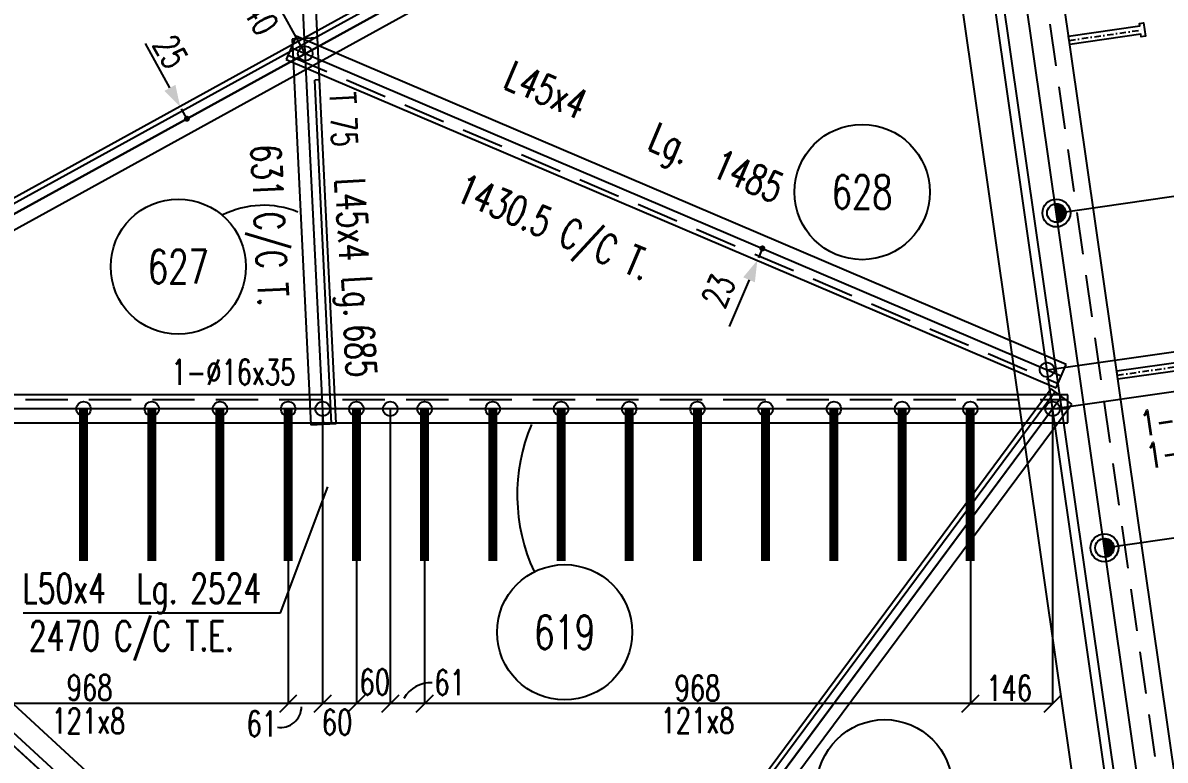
# Model space of a CAD drawing. Extents: x 59442 to 71607, y -56371 to -47761.
# Drawn here: x 64501 to 66528, y -51242 to -49934 of the extents above; entities that cross this region are included whole.
import ezdxf
from ezdxf.enums import TextEntityAlignment as Align

# ---------------------------------------------------------------- set-up
doc = ezdxf.new("R2010")
doc.units = 0
doc.header["$LTSCALE"] = 150
doc.header["$MEASUREMENT"] = 0
doc.linetypes.add('DASHDOT', pattern=[1, 0.5, -0.25, 0, -0.25])
doc.linetypes.add('DASHED', pattern=[0.75, 0.5, -0.25])
doc.layers.get('0').update_dxf_attribs({"linetype": 'CONTINUOUS'})
doc.layers.get('DEFPOINTS').update_dxf_attribs({"linetype": 'CONTINUOUS'})
for name, color, linetype in [('ASSI', 3, 'CONTINUOUS'), ('BOLLINI_1', 7, 'CONTINUOUS'), ('Echelon', 3, 'CONTINUOUS'), ('FORI', 2, 'CONTINUOUS'), ('LINEA_ANG', 2, 'CONTINUOUS'), ('LS', 7, 'CONTINUOUS'), ('MZ', 6, 'DASHDOT'), ('QT_MAL', 7, 'CONTINUOUS'), ('QT_MPR', 7, 'CONTINUOUS'), ('QT_MSP', 7, 'CONTINUOUS'), ('TRAT-Y', 7, 'DASHED')]:
    doc.layers.add(name, color=color, linetype=linetype)
doc.styles.add('QUOTE', font='ROMANS8.SHX', dxfattribs={"width": 0.7})
doc.styles.add('RQL', font='ROMANS8.SHX', dxfattribs={"width": 0.7})
doc.styles.add('RS', font='ROMANS8.shx', dxfattribs={"width": 0.7})
doc.styles.get("Standard").update_dxf_attribs({"font": 'ROMANS8.SHX', "width": 0.7})
doc.dimstyles.new('FRECCE1', dxfattribs={"dimtxt": 45, "dimasz": 5, "dimexe": 0, "dimexo": 0, "dimgap": 1, "dimtad": 1, "dimdec": 0, "dimzin": 0, "dimdsep": 46, "dimtxsty": 'RS', "dimblk1": 'QUOTP', "dimblk2": 'QUOTF', "dimsah": 1, "dimcen": 0, "dimclrd": 2, "dimclre": 2, "dimclrt": 7, "dimadec": 0, "dimazin": 0, "dimtfac": 1, "dimtdec": 0, "dimtix": 1, "dimtmove": 2, "dimatfit": 3, "dimldrblk": 'QUOTP', "dimfxl": 1, "dimtolj": 1, "dimtzin": 0, "dimarcsym": 0})
doc.dimstyles.new('TRATTO', dxfattribs={"dimscale": 0, "dimtxt": 45, "dimasz": 30, "dimexe": 0, "dimexo": 0, "dimgap": 5, "dimtad": 1, "dimrnd": 0.5, "dimdsep": 46, "dimtxsty": 'RS', "dimblk1": 'OBLIQUE', "dimblk2": 'OBLIQUE', "dimsah": 1, "dimcen": 0.09, "dimclrd": 2, "dimclre": 2, "dimclrt": 7, "dimadec": 0, "dimazin": 0, "dimtfac": 1, "dimtix": 1, "dimtmove": 2, "dimatfit": 3, "dimfxl": 1, "dimtolj": 1, "dimtzin": 0, "dimarcsym": 0})

# ---------------------------------------------------------------- blocks, each defined once
blk = doc.blocks.new('ASSE98')
blk.add_line((0, 0), (1, 0))
at = {"color": 7, "flags": 1}
for tag, p in [('LAV1', (3.07431, 6.82847)), ('LAV2', (3.07431, 6.49513)), ('LAV3', (3.07431, 6.1618)), ('LAV4', (3.07431, 5.82847)), ('LAV5', (3.07431, 5.49513)), ('LAV6', (3.07431, 5.1618)), ('LAV7', (3.07431, 4.82847)), ('LAV8', (3.07431, 4.49513)), ('LAV9', (3.07431, 4.1618)), ('LAV10', (3.07431, 3.82847))]:
    blk.add_attdef(tag, p, '', height=0.2, dxfattribs=at)
at = {"color": 7, "style": 'QUOTE', "width": 0.5, "flags": 1}
for tag, p in [('TI', (1.38308, 6.82731)), ('DI_S', (1.38308, 6.42178)), ('D_S', (1.38308, 6.02092)), ('E_S', (1.38308, 5.68065)), ('NFORI', (1.36454, 5.29792)), ('ALAR', (1.36349, 4.93246)), ('FAM', (1.3775, 4.54645)), ('ALA', (1.38308, 4.19257)), ('DISP2', (1.38308, 3.84971)), ('DISP1', (1.38308, 3.50686)), ('PINZAF', (1.38308, 3.164)), ('PINZAI', (1.38308, 2.82114)), ('TRP', (1.38308, 2.47829)), ('NP', (1.38308, 2.13543)), ('SV', (1.38308, 1.79257)), ('PESO', (1.38308, 1.44971)), ('QUA', (1.38308, 1.10686)), ('LUN', (1.38308, 0.764)), ('PROF', (1.38308, 0.42114)), ('POS', (1.38308, 0.07829))]:
    blk.add_attdef(tag, p, '', height=0.2, dxfattribs=at)
blk = doc.blocks.new('16')
blk.add_circle((0, 0), 1)
blk = doc.blocks.new('_OBLIQUE')
at = {"color": 0, "linetype": 'ByBlock'}
blk.add_line((-0.5, -0.5), (0.5, 0.5), dxfattribs=at)
blk = doc.blocks.new('*D18')
at = {"layer": 'DEFPOINTS', "color": 0, "transparency": 16777216}
for p in [(66150.8, -49271.5), (67634.6, -50431.5), (66328, -50619)]:
    blk.add_point(p, dxfattribs=at)
at = {"layer": 'QT_MPR', "color": 2, "lineweight": -2, "transparency": 16777216}
for p, q in [((66150.8, -49271.5), (67441.6, -49086.3)), ((67441.6, -49086.3), (67634.6, -50431.5)), ((66328, -50619), (67634.6, -50431.5))]:
    blk.add_line(p, q, dxfattribs=at)
at = {"layer": 'QT_MPR', "color": 2, "lineweight": -2, "transparency": 16777216, "xscale": 30, "yscale": 30, "zscale": 30}
for p, rotation in [((67441.6, -49086.3), 98.16615670567514), ((67634.6, -50431.5), 278.1661567056751)]:
    blk.add_blockref('_OBLIQUE', p, dxfattribs=dict(at, rotation=rotation))
at = {"layer": 'QT_MPR', "color": 7, "transparency": 16777216, "insert": (67510.9, -49762.8), "char_height": 45, "attachment_point": 5, "rotation": 98.1662, "style": 'RS'}
blk.add_mtext('\\A1;1359', dxfattribs=at)
blk = doc.blocks.new('*D19')
at = {"layer": 'DEFPOINTS', "color": 0, "transparency": 16777216}
for p in [(66328, -50619), (67827.9, -51778.9), (66521.3, -51966.4)]:
    blk.add_point(p, dxfattribs=at)
at = {"layer": 'QT_MPR', "color": 2, "lineweight": -2, "transparency": 16777216}
for p, q in [((66328, -50619), (67634.6, -50431.5)), ((67634.6, -50431.5), (67827.9, -51778.9)), ((66521.3, -51966.4), (67827.9, -51778.9))]:
    blk.add_line(p, q, dxfattribs=at)
at = {"layer": 'QT_MPR', "color": 2, "lineweight": -2, "transparency": 16777216, "xscale": 30, "yscale": 30, "zscale": 30}
for p, rotation in [((67634.6, -50431.5), 98.16615670567514), ((67827.9, -51778.9), 278.1661567056751)]:
    blk.add_blockref('_OBLIQUE', p, dxfattribs=dict(at, rotation=rotation))
at = {"layer": 'QT_MPR', "color": 7, "transparency": 16777216, "insert": (67704, -51109.1), "char_height": 45, "attachment_point": 5, "rotation": 98.1662, "style": 'RS'}
blk.add_mtext('\\A1;1361', dxfattribs=at)
blk = doc.blocks.new('*D27')
at = {"layer": 'DEFPOINTS', "color": 0, "transparency": 16777216}
for p in [(66147, -49358), (67327.7, -50404.8), (66318, -50549.7)]:
    blk.add_point(p, dxfattribs=at)
at = {"layer": 'QT_MPR', "color": 2, "lineweight": -2, "transparency": 16777216}
for p, q in [((66147, -49358), (67156.7, -49213.1)), ((67156.7, -49213.1), (67327.7, -50404.8)), ((66318, -50549.7), (67327.7, -50404.8))]:
    blk.add_line(p, q, dxfattribs=at)
at = {"layer": 'QT_MPR', "color": 2, "lineweight": -2, "transparency": 16777216, "xscale": 30, "yscale": 30, "zscale": 30}
for p, rotation in [((67156.7, -49213.1), 98.16615670567514), ((67327.7, -50404.8), 278.1661567056751)]:
    blk.add_blockref('_OBLIQUE', p, dxfattribs=dict(at, rotation=rotation))
at = {"layer": 'QT_MPR', "color": 7, "transparency": 16777216, "insert": (67219.9, -49847.5), "char_height": 45, "attachment_point": 5, "rotation": 98.1662, "style": 'RS'}
blk.add_mtext('\\A1;1204', dxfattribs=at)
blk = doc.blocks.new('xxx')
blk.add_circle((0, 0), 8)
at = {"color": 3, "style": 'RQL', "width": 0.7}
blk.add_attdef('POS', text='', height=4, dxfattribs=at).set_placement((0, 0), align=Align.MIDDLE)
at = {"color": 3, "style": 'RQL', "width": 0.7, "flags": 1}
blk.add_attdef('POS1', (-0.39, -5.42), '', height=2, dxfattribs=at)
at = {"style": 'RQL', "width": 0.7, "flags": 1}
blk.add_attdef('TIPO', (-0.39, -8.66), '', height=2, dxfattribs=at)
blk = doc.blocks.new('*D48')
at = {"layer": 'DEFPOINTS', "color": 0, "transparency": 16777216}
for p in [(63857.9, -50619), (65327.4, -51966.4), (64886.1, -52447.7)]:
    blk.add_point(p, dxfattribs=at)
at = {"layer": 'QT_MPR', "color": 2, "lineweight": -2, "transparency": 16777216}
for p, q in [((63857.9, -50619), (63416.5, -51100.3)), ((63416.5, -51100.3), (64886.1, -52447.7)), ((65327.4, -51966.4), (64886.1, -52447.7))]:
    blk.add_line(p, q, dxfattribs=at)
at = {"layer": 'QT_MPR', "color": 2, "lineweight": -2, "transparency": 16777216, "xscale": 30, "yscale": 30, "zscale": 30}
for p, rotation in [((63416.5, -51100.3), 137.4813282526787), ((64886.1, -52447.7), 317.4813282526787)]:
    blk.add_blockref('_OBLIQUE', p, dxfattribs=dict(at, rotation=rotation))
at = {"layer": 'QT_MPR', "color": 7, "transparency": 16777216, "insert": (64169.9, -51753.7), "char_height": 45, "attachment_point": 5, "rotation": 317.4813, "style": 'RS'}
blk.add_mtext('\\A1;1993.5', dxfattribs=at)
blk = doc.blocks.new('bull')
at = {"style": 'RS', "width": 0.7, "flags": 1}
for tag, p in [('NN', (-12.25, 0)), ('DIAMETRO', (0, -4.86)), ('SERRAGGIO', (0, -9.71)), ('LUNGHEZZA', (0, -14.57)), ('NB', (0, -19.43)), ('TIPO', (0, -24.12)), ('EL', (-0.14, -29))]:
    blk.add_attdef(tag, p, '', height=3, dxfattribs=at)
at = {"style": 'RS', "width": 0.7}
blk.add_attdef('BULLONE', (0, 0), '', height=3, dxfattribs=at)
blk = doc.blocks.new('*D100')
at = {"layer": 'DEFPOINTS', "color": 0, "transparency": 16777216}
for p in [(66182, -50619), (66328, -50619), (66328, -51141.8)]:
    blk.add_point(p, dxfattribs=at)
at = {"layer": 'QT_MPR', "color": 2, "lineweight": -2, "transparency": 16777216}
for p, q in [((66182, -50619), (66182, -51141.8)), ((66328, -50619), (66328, -51141.8)), ((66182, -51141.8), (66328, -51141.8))]:
    blk.add_line(p, q, dxfattribs=at)
at = {"layer": 'QT_MPR', "color": 2, "lineweight": -2, "transparency": 16777216, "xscale": 30, "yscale": 30, "zscale": 30}
for p, rotation in [((66182, -51141.8), 179.9999999999997), ((66328, -51141.8), 359.9999999999997)]:
    blk.add_blockref('_OBLIQUE', p, dxfattribs=dict(at, rotation=rotation))
at = {"layer": 'QT_MPR', "color": 7, "transparency": 16777216, "insert": (66250.9, -51114.3), "char_height": 45, "attachment_point": 5, "style": 'RS'}
blk.add_mtext('\\A1;146', dxfattribs=at)
blk = doc.blocks.new('P20')
at = {"color": 0}
for p, q in [((0, 0.98), (0.02, 1)), ((0, 0.94), (0.06, 1)), ((1, -0.01), (0, 0.99)), ((0, 0.89), (0.1, 0.99)), ((0, 0.85), (0.14, 0.99)), ((0, 0.8), (0.18, 0.98)), ((0, 0.76), (0.22, 0.98)), ((0, 0.71), (0.25, 0.97)), ((0, 0.67), (0.29, 0.96)), ((1, -0.05), (0, 0.95)), ((0, 0.62), (0.32, 0.95)), ((0, 0.58), (0.36, 0.93)), ((0, 0.53), (0.39, 0.92)), ((0, 0.49), (0.42, 0.91)), ((1, -0.09), (0, 0.9)), ((0, 0.44), (0.45, 0.89)), ((0, 0.4), (0.48, 0.88)), ((0.99, -0.13), (0, 0.86)), ((0, 0.35), (0.51, 0.86)), ((0, 0.31), (0.54, 0.84)), ((0, 0.26), (0.56, 0.83)), ((0.99, -0.17), (0, 0.81)), ((0, 0.22), (0.59, 0.81)), ((0, 0.17), (0.61, 0.79)), ((0.98, -0.21), (0, 0.77)), ((0, 0.13), (0.64, 0.77)), ((0, 0.08), (0.66, 0.75)), ((0, 0.04), (0.69, 0.73)), ((0.97, -0.25), (0, 0.72)), ((0, -0.01), (0.71, 0.7)), ((0.96, -0.28), (0, 0.68)), ((0, -0.05), (0.73, 0.68)), ((0, -0.1), (0.75, 0.66)), ((0.95, -0.32), (0, 0.63)), ((0, -0.14), (0.77, 0.63)), ((0, -0.19), (0.79, 0.61)), ((0.94, -0.35), (0, 0.59)), ((0, -0.23), (0.81, 0.58)), ((0, -0.28), (0.83, 0.56)), ((0.92, -0.38), (0, 0.54)), ((0, -0.32), (0.85, 0.53)), ((0.91, -0.41), (0, 0.5)), ((0, -0.36), (0.87, 0.5)), ((0, -0.41), (0.88, 0.47)), ((0.9, -0.44), (0, 0.45)), ((0, -0.45), (0.9, 0.44)), ((0.88, -0.47), (0, 0.41)), ((0, -0.5), (0.91, 0.41)), ((0, -0.54), (0.92, 0.38)), ((0.87, -0.5), (0, 0.36)), ((0, -0.59), (0.94, 0.35)), ((0.85, -0.53), (0, 0.32)), ((0, -0.63), (0.95, 0.31)), ((0, -0.68), (0.96, 0.28)), ((0.83, -0.56), (0, 0.27)), ((0, -0.72), (0.97, 0.25)), ((0.81, -0.58), (0, 0.23)), ((0, -0.77), (0.98, 0.21)), ((0.79, -0.61), (0, 0.18)), ((0, -0.81), (0.99, 0.17)), ((0.77, -0.63), (0, 0.14)), ((0, -0.86), (0.99, 0.13)), ((0.75, -0.66), (0, 0.09)), ((0, -0.9), (1, 0.09)), ((0.73, -0.68), (0, 0.05)), ((0, -0.95), (1, 0.05)), ((0.71, -0.7), (0, 0.01)), ((0, -0.99), (1, 0.01)), ((1, 0.04), (0.04, 1)), ((1, 0.09), (0.09, 1)), ((0.99, 0.14), (0.14, 0.99)), ((0.98, 0.19), (0.19, 0.98)), ((0.97, 0.25), (0.25, 0.97)), ((0.95, 0.31), (0.31, 0.95)), ((0.92, 0.38), (0.38, 0.92)), ((0.88, 0.47), (0.47, 0.88)), ((0.81, 0.59), (0.59, 0.81)), ((0.69, -0.73), (0, -0.04)), ((0.66, -0.75), (0, -0.08)), ((0.64, -0.77), (0, -0.13)), ((0.61, -0.79), (0, -0.17)), ((0.59, -0.81), (0, -0.22)), ((0.56, -0.83), (0, -0.26)), ((0.54, -0.84), (0, -0.31)), ((0.51, -0.86), (0, -0.35)), ((0.48, -0.88), (0, -0.4)), ((0.45, -0.89), (0, -0.44)), ((0.42, -0.91), (0, -0.49)), ((0.39, -0.92), (0, -0.53)), ((0.36, -0.93), (0, -0.58)), ((0.32, -0.95), (0, -0.62)), ((0.29, -0.96), (0, -0.67)), ((0.25, -0.97), (0, -0.71)), ((0.22, -0.98), (0, -0.76)), ((0.18, -0.98), (0, -0.8)), ((0.14, -0.99), (0, -0.85)), ((0.1, -0.99), (0, -0.89)), ((0.04, -1), (1, -0.04)), ((0.09, -1), (1, -0.09)), ((0.14, -0.99), (0.99, -0.14)), ((0.19, -0.98), (0.98, -0.19)), ((0.25, -0.97), (0.97, -0.25)), ((0.31, -0.95), (0.95, -0.31)), ((0.38, -0.92), (0.92, -0.38)), ((0.47, -0.88), (0.88, -0.47)), ((0.59, -0.81), (0.81, -0.59))]:
    blk.add_line(p, q, dxfattribs=at)
for radius in [1.5, 1]:
    blk.add_circle((0, 0), radius)
blk = doc.blocks.new('A$C6E393FD9')
at = {"layer": 'Echelon'}
blk.add_lwpolyline([(2.5, 0), (0, 19.8), (168.6, 41.4), (167.9, 47.2), (177.8, 48.5), (181.8, 17.1), (171.9, 15.8), (171.2, 21.6), (2.5, 0)], close=True, dxfattribs=at)
at = {"layer": 'MZ', "ltscale": 0.2}
blk.add_line((1.3, 9.9), (179.8, 32.8), dxfattribs=at)
blk = doc.blocks.new('*D104')
at = {"layer": 'DEFPOINTS', "color": 0, "transparency": 16777216}
for p in [(66249.5, -49677.6), (66992, -50177.2), (66334.7, -50271.6)]:
    blk.add_point(p, dxfattribs=at)
at = {"layer": 'QT_MSP', "color": 2, "lineweight": -2, "transparency": 16777216}
for p, q in [((66249.5, -49677.6), (66906.7, -49583.3)), ((66906.7, -49583.3), (66992, -50177.2)), ((66334.7, -50271.6), (66992, -50177.2))]:
    blk.add_line(p, q, dxfattribs=at)
at = {"layer": 'QT_MSP', "color": 2, "lineweight": -2, "transparency": 16777216, "xscale": 30, "yscale": 30, "zscale": 30}
for p, rotation in [((66906.7, -49583.3), 98.16615670567514), ((66992, -50177.2), 278.1661567056751)]:
    blk.add_blockref('_OBLIQUE', p, dxfattribs=dict(at, rotation=rotation))
at = {"layer": 'QT_MSP', "color": 7, "transparency": 16777216, "insert": (66922.1, -49884.2), "char_height": 45, "attachment_point": 5, "rotation": 98.1662, "style": 'RS'}
blk.add_mtext('\\A1;600', dxfattribs=at)
blk = doc.blocks.new('*D105')
at = {"layer": 'DEFPOINTS', "color": 0, "transparency": 16777216}
for p in [(66334.7, -50271.6), (67030.7, -50447.4), (66318, -50549.7)]:
    blk.add_point(p, dxfattribs=at)
at = {"layer": 'QT_MSP', "color": 2, "lineweight": -2, "transparency": 16777216}
for p, q in [((66334.7, -50271.6), (66992, -50177.2)), ((66992, -50177.2), (67030.7, -50447.4)), ((66318, -50549.7), (67030.7, -50447.4))]:
    blk.add_line(p, q, dxfattribs=at)
at = {"layer": 'QT_MSP', "color": 2, "lineweight": -2, "transparency": 16777216, "xscale": 30, "yscale": 30, "zscale": 30}
for p, rotation in [((66992, -50177.2), 98.16615670567514), ((67030.7, -50447.4), 278.1661567056751)]:
    blk.add_blockref('_OBLIQUE', p, dxfattribs=dict(at, rotation=rotation))
at = {"layer": 'QT_MSP', "color": 7, "transparency": 16777216, "insert": (66989.1, -50350.9), "char_height": 45, "attachment_point": 5, "rotation": 98.1662, "style": 'RS'}
blk.add_mtext('\\A1;273', dxfattribs=at)
blk = doc.blocks.new('*D106')
at = {"layer": 'DEFPOINTS', "color": 0, "transparency": 16777216}
for p in [(66328, -50619), (67077.2, -50771.2), (66419.9, -50865.5)]:
    blk.add_point(p, dxfattribs=at)
at = {"layer": 'QT_MSP', "color": 2, "lineweight": -2, "transparency": 16777216}
for p, q in [((66328, -50619), (67040.7, -50516.7)), ((67040.7, -50516.7), (67077.2, -50771.2)), ((66419.9, -50865.5), (67077.2, -50771.2))]:
    blk.add_line(p, q, dxfattribs=at)
at = {"layer": 'QT_MSP', "color": 2, "lineweight": -2, "transparency": 16777216, "xscale": 30, "yscale": 30, "zscale": 30}
for p, rotation in [((67040.7, -50516.7), 98.16615670567514), ((67077.2, -50771.2), 278.1661567056751)]:
    blk.add_blockref('_OBLIQUE', p, dxfattribs=dict(at, rotation=rotation))
at = {"layer": 'QT_MSP', "color": 7, "transparency": 16777216, "insert": (67031.7, -50647.8), "char_height": 45, "attachment_point": 5, "rotation": 98.1662, "style": 'RS'}
blk.add_mtext('\\A1;257', dxfattribs=at)
blk = doc.blocks.new('*D107')
at = {"layer": 'DEFPOINTS', "color": 0, "transparency": 16777216}
for p in [(66419.9, -50865.5), (67162.4, -51365.1), (66505.1, -51459.4)]:
    blk.add_point(p, dxfattribs=at)
at = {"layer": 'QT_MSP', "color": 2, "lineweight": -2, "transparency": 16777216}
for p, q in [((66419.9, -50865.5), (67077.2, -50771.2)), ((67077.2, -50771.2), (67162.4, -51365.1)), ((66505.1, -51459.4), (67162.4, -51365.1))]:
    blk.add_line(p, q, dxfattribs=at)
at = {"layer": 'QT_MSP', "color": 2, "lineweight": -2, "transparency": 16777216, "xscale": 30, "yscale": 30, "zscale": 30}
for p, rotation in [((67077.2, -50771.2), 98.16615670567514), ((67162.4, -51365.1), 278.1661567056751)]:
    blk.add_blockref('_OBLIQUE', p, dxfattribs=dict(at, rotation=rotation))
at = {"layer": 'QT_MSP', "color": 7, "transparency": 16777216, "insert": (67092.6, -51072), "char_height": 45, "attachment_point": 5, "rotation": 98.1662, "style": 'RS'}
blk.add_mtext('\\A1;600', dxfattribs=at)
blk = doc.blocks.new('QUOTP')
at = {"layer": 'ASSI', "color": 2, "const_width": 1.07}
blk.add_lwpolyline([(-0.53, 0, 1), (0.53, 0, 1)], format="xyb", close=True, dxfattribs=at)
blk = doc.blocks.new('QUOTF')
at = {"layer": 'LS', "color": 2}
blk.add_line((7.5, 0), (25.5, 0), dxfattribs=at)
blk.add_solid([(7.5, 2.25), (0, 0), (7.5, -2.25)], dxfattribs=at)
blk = doc.blocks.new('*D150')
at = {"layer": 'DEFPOINTS', "color": 0, "transparency": 16777216}
for p in [(64780.1, -50082.4), (64780.1, -50082.4), (64792.2, -50104.3)]:
    blk.add_point(p, dxfattribs=at)
at = {"layer": 'QT_MAL', "color": 2, "lineweight": -2, "transparency": 16777216}
blk.add_line((64789.8, -50099.9), (64782.5, -50086.8), dxfattribs=at)
at = {"layer": 'QT_MAL', "color": 2, "lineweight": -2, "transparency": 16777216, "xscale": 5, "yscale": 5, "zscale": 5}
for name, p, rotation in [('QUOTF', (64780.1, -50082.4), 118.849200698327), ('QUOTP', (64792.2, -50104.3), 298.849200698327)]:
    blk.add_blockref(name, p, dxfattribs=dict(at, rotation=rotation))
at = {"layer": 'QT_MAL', "color": 7, "transparency": 16777216, "insert": (64763.3, -49985.5), "char_height": 45, "attachment_point": 5, "rotation": 298.8492, "style": 'RS'}
blk.add_mtext('\\A1;25', dxfattribs=at)
blk = doc.blocks.new('*D151')
at = {"layer": 'DEFPOINTS', "color": 0, "transparency": 16777216}
for p in [(66147, -49358), (64768.9, -49565.1), (65002.2, -49988.6)]:
    blk.add_point(p, dxfattribs=at)
at = {"layer": 'QT_MPR', "color": 2, "lineweight": -2, "transparency": 16777216}
for p, q in [((65913.7, -48934.4), (64768.9, -49565.1)), ((66147, -49358), (65913.7, -48934.4)), ((65002.2, -49988.6), (64768.9, -49565.1))]:
    blk.add_line(p, q, dxfattribs=at)
at = {"layer": 'QT_MPR', "color": 2, "lineweight": -2, "transparency": 16777216, "xscale": 30, "yscale": 30, "zscale": 30}
for p, rotation in [((65913.7, -48934.4), 28.84920069832704), ((64768.9, -49565.1), 208.849200698327)]:
    blk.add_blockref('_OBLIQUE', p, dxfattribs=dict(at, rotation=rotation))
at = {"layer": 'QT_MPR', "color": 7, "transparency": 16777216, "insert": (65328.1, -49225.7), "char_height": 45, "attachment_point": 5, "rotation": 28.8492, "style": 'RS'}
blk.add_mtext('\\A1;1307', dxfattribs=at)
blk = doc.blocks.new('*D152')
at = {"layer": 'DEFPOINTS', "color": 0, "transparency": 16777216}
for p in [(65002.2, -49988.6), (63624.6, -50195.5), (63857.9, -50619)]:
    blk.add_point(p, dxfattribs=at)
at = {"layer": 'QT_MPR', "color": 2, "lineweight": -2, "transparency": 16777216}
for p, q in [((64768.9, -49565.1), (63624.6, -50195.5)), ((65002.2, -49988.6), (64768.9, -49565.1)), ((63857.9, -50619), (63624.6, -50195.5))]:
    blk.add_line(p, q, dxfattribs=at)
at = {"layer": 'QT_MPR', "color": 2, "lineweight": -2, "transparency": 16777216, "xscale": 30, "yscale": 30, "zscale": 30}
for p, rotation in [((64768.9, -49565.1), 28.84920069832704), ((63624.6, -50195.5), 208.849200698327)]:
    blk.add_blockref('_OBLIQUE', p, dxfattribs=dict(at, rotation=rotation))
at = {"layer": 'QT_MPR', "color": 7, "transparency": 16777216, "insert": (64183.5, -49856.2), "char_height": 45, "attachment_point": 5, "rotation": 28.8492, "style": 'RS'}
blk.add_mtext('\\A1;1307', dxfattribs=at)
blk = doc.blocks.new('*D153')
at = {"layer": 'DEFPOINTS', "color": 0, "transparency": 16777216}
for p in [(65213.9, -50619), (66182, -50619), (65213.9, -51141.8)]:
    blk.add_point(p, dxfattribs=at)
at = {"layer": 'QT_MPR', "color": 2, "lineweight": -2, "transparency": 16777216}
for p, q in [((65213.9, -50619), (65213.9, -51141.8)), ((66182, -50619), (66182, -51141.8)), ((66182, -51141.8), (65213.9, -51141.8))]:
    blk.add_line(p, q, dxfattribs=at)
at = {"layer": 'QT_MPR', "color": 2, "lineweight": -2, "transparency": 16777216, "xscale": 30, "yscale": 30, "zscale": 30}
for p, rotation in [((65213.9, -51141.8), 179.9999999999997), ((66182, -51141.8), 359.9999999999997)]:
    blk.add_blockref('_OBLIQUE', p, dxfattribs=dict(at, rotation=rotation))
at = {"layer": 'QT_MPR', "color": 7, "transparency": 16777216, "insert": (65697.9, -51171.8), "char_height": 45, "attachment_point": 5, "style": 'RS'}
blk.add_mtext('\\A1;121x8', dxfattribs=at)
blk = doc.blocks.new('*D154')
at = {"layer": 'DEFPOINTS', "color": 0, "transparency": 16777216}
for p in [(65213.9, -50619), (66182, -50619), (65213.9, -51141.8)]:
    blk.add_point(p, dxfattribs=at)
at = {"layer": 'QT_MPR', "color": 2, "lineweight": -2, "transparency": 16777216}
for p, q in [((65213.9, -50619), (65213.9, -51141.8)), ((66182, -50619), (66182, -51141.8)), ((66182, -51141.8), (65213.9, -51141.8))]:
    blk.add_line(p, q, dxfattribs=at)
at = {"layer": 'QT_MPR', "color": 2, "lineweight": -2, "transparency": 16777216, "xscale": 30, "yscale": 30, "zscale": 30}
for p, rotation in [((65213.9, -51141.8), 179.9999999999997), ((66182, -51141.8), 359.9999999999997)]:
    blk.add_blockref('_OBLIQUE', p, dxfattribs=dict(at, rotation=rotation))
at = {"layer": 'QT_MPR', "color": 7, "transparency": 16777216, "insert": (65697.9, -51114.3), "char_height": 45, "attachment_point": 5, "style": 'RS'}
blk.add_mtext('\\A1;968', dxfattribs=at)
blk = doc.blocks.new('*D155')
at = {"layer": 'DEFPOINTS', "color": 0, "transparency": 16777216}
for p in [(65153, -50619), (65213.9, -50619), (65153, -51141.8)]:
    blk.add_point(p, dxfattribs=at)
at = {"layer": 'QT_MPR', "color": 2, "lineweight": -2, "transparency": 16777216}
for p, q in [((65153, -50619), (65153, -51141.8)), ((65213.9, -50619), (65213.9, -51141.8)), ((65213.9, -51141.8), (65153, -51141.8))]:
    blk.add_line(p, q, dxfattribs=at)
at = {"layer": 'QT_MPR', "color": 2, "lineweight": -2, "transparency": 16777216, "xscale": 30, "yscale": 30, "zscale": 30}
for p, rotation in [((65153, -51141.8), 179.9999999999997), ((65213.9, -51141.8), 359.9999999999997)]:
    blk.add_blockref('_OBLIQUE', p, dxfattribs=dict(at, rotation=rotation))
at = {"layer": 'QT_MPR', "color": 7, "transparency": 16777216, "insert": (65258.3, -51104.4), "char_height": 45, "attachment_point": 5, "style": 'RS'}
blk.add_mtext('\\A1;61', dxfattribs=at)
blk = doc.blocks.new('*D156')
at = {"layer": 'DEFPOINTS', "color": 0, "transparency": 16777216}
for p in [(65092.9, -50619), (65153, -50619), (65092.9, -51141.8)]:
    blk.add_point(p, dxfattribs=at)
at = {"layer": 'QT_MPR', "color": 2, "lineweight": -2, "transparency": 16777216}
for p, q in [((65092.9, -50619), (65092.9, -51141.8)), ((65153, -50619), (65153, -51141.8)), ((65153, -51141.8), (65092.9, -51141.8))]:
    blk.add_line(p, q, dxfattribs=at)
at = {"layer": 'QT_MPR', "color": 2, "lineweight": -2, "transparency": 16777216, "xscale": 30, "yscale": 30, "zscale": 30}
for p, rotation in [((65092.9, -51141.8), 179.9999999999997), ((65153, -51141.8), 359.9999999999997)]:
    blk.add_blockref('_OBLIQUE', p, dxfattribs=dict(at, rotation=rotation))
at = {"layer": 'QT_MPR', "color": 7, "transparency": 16777216, "insert": (65125.4, -51103.5), "char_height": 45, "attachment_point": 5, "style": 'RS'}
blk.add_mtext('\\A1;60', dxfattribs=at)
blk = doc.blocks.new('*D157')
at = {"layer": 'DEFPOINTS', "color": 0, "transparency": 16777216}
for p in [(65033, -50619), (65092.9, -50619), (65033, -51141.8)]:
    blk.add_point(p, dxfattribs=at)
at = {"layer": 'QT_MPR', "color": 2, "lineweight": -2, "transparency": 16777216}
for p, q in [((65033, -50619), (65033, -51141.8)), ((65092.9, -50619), (65092.9, -51141.8)), ((65092.9, -51141.8), (65033, -51141.8))]:
    blk.add_line(p, q, dxfattribs=at)
at = {"layer": 'QT_MPR', "color": 2, "lineweight": -2, "transparency": 16777216, "xscale": 30, "yscale": 30, "zscale": 30}
for p, rotation in [((65033, -51141.8), 179.9999999999997), ((65092.9, -51141.8), 359.9999999999997)]:
    blk.add_blockref('_OBLIQUE', p, dxfattribs=dict(at, rotation=rotation))
at = {"layer": 'QT_MPR', "color": 7, "transparency": 16777216, "insert": (65058.6, -51174.8), "char_height": 45, "attachment_point": 5, "style": 'RS'}
blk.add_mtext('\\A1;60', dxfattribs=at)
blk = doc.blocks.new('*D158')
at = {"layer": 'DEFPOINTS', "color": 0, "transparency": 16777216}
for p in [(64971.9, -50619), (65033, -50619), (64971.9, -51141.8)]:
    blk.add_point(p, dxfattribs=at)
at = {"layer": 'QT_MPR', "color": 2, "lineweight": -2, "transparency": 16777216}
for p, q in [((64971.9, -50619), (64971.9, -51141.8)), ((65033, -50619), (65033, -51141.8)), ((65033, -51141.8), (64971.9, -51141.8))]:
    blk.add_line(p, q, dxfattribs=at)
at = {"layer": 'QT_MPR', "color": 2, "lineweight": -2, "transparency": 16777216, "xscale": 30, "yscale": 30, "zscale": 30}
for p, rotation in [((64971.9, -51141.8), 179.9999999999997), ((65033, -51141.8), 359.9999999999997)]:
    blk.add_blockref('_OBLIQUE', p, dxfattribs=dict(at, rotation=rotation))
at = {"layer": 'QT_MPR', "color": 7, "transparency": 16777216, "insert": (64925, -51177.5), "char_height": 45, "attachment_point": 5, "style": 'RS'}
blk.add_mtext('\\A1;61', dxfattribs=at)
blk = doc.blocks.new('*D159')
at = {"layer": 'DEFPOINTS', "color": 0, "transparency": 16777216}
for p in [(64003.9, -50619), (64971.9, -50619), (64003.9, -51141.8)]:
    blk.add_point(p, dxfattribs=at)
at = {"layer": 'QT_MPR', "color": 2, "lineweight": -2, "transparency": 16777216}
for p, q in [((64003.9, -50619), (64003.9, -51141.8)), ((64971.9, -50619), (64971.9, -51141.8)), ((64971.9, -51141.8), (64003.9, -51141.8))]:
    blk.add_line(p, q, dxfattribs=at)
at = {"layer": 'QT_MPR', "color": 2, "lineweight": -2, "transparency": 16777216, "xscale": 30, "yscale": 30, "zscale": 30}
for p, rotation in [((64003.9, -51141.8), 179.9999999999997), ((64971.9, -51141.8), 359.9999999999997)]:
    blk.add_blockref('_OBLIQUE', p, dxfattribs=dict(at, rotation=rotation))
at = {"layer": 'QT_MPR', "color": 7, "transparency": 16777216, "insert": (64617.4, -51172.4), "char_height": 45, "attachment_point": 5, "style": 'RS'}
blk.add_mtext('\\A1;121x8', dxfattribs=at)
blk = doc.blocks.new('*D160')
at = {"layer": 'DEFPOINTS', "color": 0, "transparency": 16777216}
for p in [(64003.9, -50619), (64971.9, -50619), (64003.9, -51141.8)]:
    blk.add_point(p, dxfattribs=at)
at = {"layer": 'QT_MPR', "color": 2, "lineweight": -2, "transparency": 16777216}
for p, q in [((64003.9, -50619), (64003.9, -51141.8)), ((64971.9, -50619), (64971.9, -51141.8)), ((64971.9, -51141.8), (64003.9, -51141.8))]:
    blk.add_line(p, q, dxfattribs=at)
at = {"layer": 'QT_MPR', "color": 2, "lineweight": -2, "transparency": 16777216, "xscale": 30, "yscale": 30, "zscale": 30}
for p, rotation in [((64003.9, -51141.8), 179.9999999999997), ((64971.9, -51141.8), 359.9999999999997)]:
    blk.add_blockref('_OBLIQUE', p, dxfattribs=dict(at, rotation=rotation))
at = {"layer": 'QT_MPR', "color": 7, "transparency": 16777216, "insert": (64619.6, -51113.5), "char_height": 45, "attachment_point": 5, "style": 'RS'}
blk.add_mtext('\\A1;968', dxfattribs=at)
blk = doc.blocks.new('*D165')
at = {"layer": 'DEFPOINTS', "color": 0, "transparency": 16777216}
for p in [(65016.7, -49812.4), (65023.9, -49960.6), (65002.2, -49988.6)]:
    blk.add_point(p, dxfattribs=at)
at = {"layer": 'LS', "color": 2, "lineweight": -2, "transparency": 16777216}
for p, q in [((64993.7, -49813.6), (64963.7, -49815)), ((64993.7, -49813.6), (65016.7, -49812.4)), ((65002.2, -49988.6), (64993.7, -49813.6)), ((65016.7, -49812.4), (65046.6, -49811)), ((65023.9, -49960.6), (65016.7, -49812.4))]:
    blk.add_line(p, q, dxfattribs=at)
at = {"layer": 'LS', "color": 2, "lineweight": -2, "transparency": 16777216, "xscale": 30, "yscale": 30, "zscale": 30}
for p, rotation in [((64993.7, -49813.6), 2.792533239000003), ((65016.7, -49812.4), 182.7925332390001)]:
    blk.add_blockref('_OBLIQUE', p, dxfattribs=dict(at, rotation=rotation))
at = {"layer": 'LS', "color": 7, "transparency": 16777216, "insert": (65003.8, -49785.5), "char_height": 45, "attachment_point": 5, "rotation": 2.7925, "style": 'RS'}
blk.add_mtext('\\A1;23', dxfattribs=at)
blk = doc.blocks.new('*D166')
at = {"layer": 'DEFPOINTS', "color": 0, "transparency": 16777216}
for p in [(65813.1, -50334.4), (65804.1, -50355.5), (65804.1, -50355.5)]:
    blk.add_point(p, dxfattribs=at)
at = {"layer": 'QT_MAL', "color": 2, "lineweight": -2, "transparency": 16777216}
blk.add_line((65811.2, -50339), (65806.1, -50350.9), dxfattribs=at)
at = {"layer": 'QT_MAL', "color": 2, "lineweight": -2, "transparency": 16777216, "xscale": 5, "yscale": 5, "zscale": 5}
for name, p, rotation in [('QUOTP', (65813.1, -50334.4), 66.90478243559713), ('QUOTF', (65804.1, -50355.5), 246.9047824355971)]:
    blk.add_blockref(name, p, dxfattribs=dict(at, rotation=rotation))
at = {"layer": 'QT_MAL', "color": 7, "transparency": 16777216, "insert": (65735.1, -50409.6), "char_height": 45, "attachment_point": 5, "rotation": 66.9048, "style": 'RS'}
blk.add_mtext('\\A1;23', dxfattribs=at)
blk = doc.blocks.new('*D168')
at = {"layer": 'DEFPOINTS', "color": 0, "transparency": 16777216}
for p in [(67337.6, -50474.1), (66318, -50549.7), (66328, -50619)]:
    blk.add_point(p, dxfattribs=at)
at = {"layer": 'LS', "color": 2, "lineweight": -2, "transparency": 16777216}
for p, q in [((66318, -50549.7), (67327.7, -50404.8)), ((67327.7, -50404.8), (67337.6, -50474.1)), ((66328, -50619), (67337.6, -50474.1))]:
    blk.add_line(p, q, dxfattribs=at)
at = {"layer": 'LS', "color": 2, "lineweight": -2, "transparency": 16777216, "xscale": 30, "yscale": 30, "zscale": 30}
for p, rotation in [((67327.7, -50404.8), 98.16615670567504), ((67337.6, -50474.1), 278.166156705675)]:
    blk.add_blockref('_OBLIQUE', p, dxfattribs=dict(at, rotation=rotation))
at = {"layer": 'LS', "color": 7, "transparency": 16777216, "insert": (67290.4, -50445), "char_height": 45, "attachment_point": 5, "rotation": 98.1662, "style": 'RS'}
blk.add_mtext('\\A1;70', dxfattribs=at)

msp = doc.modelspace()

# ---------------------------------------------------------------- linework, layer by layer
at = {"layer": 'LINEA_ANG'}
for p, q in [((66787.517, -52962.494), (66176.868, -48707.084)), ((65998.693, -48732.652), (66609.342, -52988.062)), ((66608.572, -53090.996), (62493.582, -49317.834)), ((66158.604, -49323.025), (63821.722, -50610.351)), ((63825.824, -50617.796), (66162.705, -49330.47)), ((63845.848, -50654.146), (66182.729, -49366.82)), ((64986.019, -49957.758), (64968.368, -49999.151)), ((65023.89, -49960.646), (64978.944, -49962.838)), ((64978.944, -49962.838), (65012.317, -50647.025)), ((66352.003, -50540.264), (64986.019, -49957.758)), ((65057.263, -50644.832), (65023.89, -49960.646)), ((64968.368, -49999.151), (66334.351, -50581.658)), ((65027.544, -50035.557), (65019.054, -50035.971)), ((65048.773, -50645.246), (65019.054, -50035.971)), ((66334.351, -50581.658), (66352.003, -50540.264)), ((66354.975, -50593.985), (63830.975, -50593.985)), ((66325.606, -50583.596), (65292.419, -51974.931)), ((66332.431, -50588.663), (65299.243, -51979.998)), ((66361.735, -50610.424), (66325.606, -50583.596)), ((66354.975, -50643.985), (66354.975, -50593.985)), ((65328.547, -52001.759), (66361.735, -50610.424)), ((63830.975, -50643.985), (66354.975, -50643.985)), ((65012.317, -50647.025), (65057.263, -50644.832))]:
    msp.add_line(p, q, dxfattribs=at)
at = {"layer": 'LS', "color": 6}
for p, q in [((66727.314, -53289.204), (66071.97, -48722.331)), ((66848.528, -53852.307), (66111.565, -48716.649)), ((66521.333, -51966.43), (66122.16, -49184.725)), ((66771.191, -53313.371), (62363.191, -49271.539)), ((63857.862, -50618.985), (66147.017, -49357.95)), ((66327.975, -50618.985), (63857.862, -50618.985)), ((65327.379, -51966.43), (63857.862, -50618.985)), ((65327.379, -51966.43), (66327.975, -50618.985)), ((64957.993, -50980.76), (65042.278, -50757.107)), ((64501.49, -50980.76), (64957.993, -50980.76))]:
    msp.add_line(p, q, dxfattribs=at)
at = {"layer": 'LS', "color": 2, "linetype": 'DASHED', "const_width": 16}
for points in [[(64608.862, -50618.985), (64608.862, -50888.985)], [(64850.862, -50618.985), (64850.862, -50888.985)], [(65092.862, -50618.985), (65092.862, -50888.985)], [(65334.862, -50618.985), (65334.862, -50888.985)], [(65576.862, -50618.985), (65576.862, -50888.985)], [(65818.862, -50618.985), (65818.862, -50888.985)], [(66060.862, -50618.985), (66060.862, -50888.985)]]:
    msp.add_lwpolyline(points, dxfattribs=at)
at = {"layer": 'LS', "color": 6, "const_width": 16}
for points in [[(64729.862, -50618.985), (64729.862, -50888.985)], [(64971.862, -50618.985), (64971.862, -50888.985)], [(65213.862, -50618.985), (65213.862, -50888.985)], [(65455.862, -50618.985), (65455.862, -50888.985)], [(65697.862, -50618.985), (65697.862, -50888.985)], [(65939.862, -50618.985), (65939.862, -50888.985)], [(66181.862, -50618.985), (66181.862, -50888.985)]]:
    msp.add_lwpolyline(points, dxfattribs=at)
at = {"layer": 'LS', "color": 6}
for centre, radius, start, end in [((64928.052, -50420.083), 162.207, 67.888752, 116.457581), ((65701.836, -50771.863), 323.648, 157.241227, 204.821071), ((65224.599, -51159.14), 54.378, 86.866241, 150.658254), ((64957.982, -51146.687), 37.59, 261.831155, 358.938935)]:
    msp.add_arc(centre, radius, start, end, dxfattribs=at)
at = {"layer": 'TRAT-Y'}
for p, q in [((66147.173, -48711.346), (66757.821, -52966.755)), ((64971.702, -49991.332), (66337.685, -50573.839)), ((63830.975, -50602.485), (66354.975, -50602.485))]:
    msp.add_line(p, q, dxfattribs=at)

# ---------------------------------------------------------------- block references
at = {"layer": 'ASSI'}
for p, xscale, rotation in [((66787.517, -52962.494), 4299, 98.16615670567518), ((62434.975, -49337.36), 5663, 317.4813282526786)]:
    msp.add_blockref('ASSE98', p, dxfattribs=dict(at, xscale=xscale, rotation=rotation))
at = {"layer": 'ASSI', "xscale": 2668, "zscale": 2668, "rotation": 208.849200698327}
msp.add_blockref('ASSE98', (66170.667, -49344.922), dxfattribs=at)
at = {"layer": 'ASSI'}
ref = msp.add_blockref('ASSE98', (65034.29, -50645.953), dxfattribs=dict(at, xscale=685, zscale=685, rotation=92.79253323789051))
ref.add_attrib('PROF', 'L45x4', (65055.461, -50210.24), dxfattribs={"layer": '0', "color": 2, "height": 52.5, "rotation": 272.792533, "style": 'QUOTE', "width": 0.7})
ref.add_attrib('LUN', '685', (65071.135, -50469.9), dxfattribs={"layer": '0', "color": 2, "height": 52.5, "rotation": 272.792533, "style": 'QUOTE', "width": 0.7})
ref.add_attrib('PESO', '631 C/C T.', (64905.6, -50151.045), dxfattribs={"layer": '0', "color": 2, "height": 52.5, "rotation": 272.792533, "style": 'QUOTE', "width": 0.7})
ref.add_attrib('SV', 'Lg.', (65068.184, -50384.241), dxfattribs={"layer": '0', "color": 2, "height": 52.5, "rotation": 272.792533, "style": 'QUOTE', "width": 0.7})
ref = msp.add_blockref('ASSE98', (64977.39, -49977.994), dxfattribs=dict(at, xscale=1485, zscale=1485, rotation=336.9047824355971))
ref.add_attrib('PROF', 'L45x4', (65351.051, -50048.193), dxfattribs={"layer": '0', "color": 2, "height": 52.5, "rotation": 336.904782, "style": 'QUOTE', "width": 0.7})
ref.add_attrib('LUN', '1485', (65720.05, -50205.548), dxfattribs={"layer": '0', "color": 2, "height": 52.5, "rotation": 336.904782, "style": 'QUOTE', "width": 0.7})
ref.add_attrib('PESO', '1430.5 C/C T.', (65265.734, -50248.261), dxfattribs={"layer": '0', "color": 2, "height": 52.5, "rotation": 336.904782, "style": 'QUOTE', "width": 0.7})
ref.add_attrib('SV', 'Lg.', (65606.816, -50157.261), dxfattribs={"layer": '0', "color": 2, "height": 52.5, "rotation": 336.904782, "style": 'QUOTE', "width": 0.7})
ref = msp.add_blockref('ASSE98', (66344.072, -50597.308), dxfattribs=dict(at, xscale=1733, zscale=1733, rotation=233.4028973494819))
ref.add_attrib('PROF', 'L45x4', (65438.283, -51680.908), dxfattribs={"layer": '0', "color": 2, "height": 52.5, "rotation": 53.402897, "style": 'QUOTE', "width": 0.7})
ref.add_attrib('LUN', '1733', (65636.597, -51413.848), dxfattribs={"layer": '0', "color": 2, "height": 52.5, "rotation": 53.402897, "style": 'QUOTE', "width": 0.7})
ref.add_attrib('PESO', '1678.5 C/C T.', (65670.806, -51696.107), dxfattribs={"layer": '0', "color": 2, "height": 52.5, "rotation": 53.402897, "style": 'QUOTE', "width": 0.7})
ref.add_attrib('SV', 'Lg.', (65567.947, -51506.296), dxfattribs={"layer": '0', "color": 2, "height": 52.5, "rotation": 53.402897, "style": 'QUOTE', "width": 0.7})
ref = msp.add_blockref('ASSE98', (66354.975, -50618.985), dxfattribs=dict(at, xscale=2524, zscale=2524, rotation=179.9999999999997))
ref.add_attrib('PROF', 'L50x4', (64500.755, -50963.812), dxfattribs={"layer": '0', "color": 2, "height": 52.5, "style": 'QUOTE', "width": 0.7})
ref.add_attrib('LUN', '2524', (64798.153, -50963.812), dxfattribs={"layer": '0', "color": 2, "height": 52.5, "style": 'QUOTE', "width": 0.7})
ref.add_attrib('PESO', '2470 C/C T.E.', (64511.974, -51047.943), dxfattribs={"layer": '0', "color": 2, "height": 52.5, "style": 'QUOTE', "width": 0.7})
ref.add_attrib('SV', 'Lg.', (64703.034, -50963.812), dxfattribs={"layer": '0', "color": 2, "height": 52.5, "style": 'QUOTE', "width": 0.7})
at = {"layer": 'BOLLINI_1', "xscale": 14.99850000000172, "yscale": 14.99850000000172, "zscale": 14.99850000000172}
for p, values in [((65989.979, -50234.306), {'POS': '628'}), ((64776.965, -50366.707), {'POS': '627'}), ((65462.312, -51015.291), {'POS': '619'}), ((66029.876, -51290.287), {'POS': '620'})]:
    msp.add_blockref('xxx', p, dxfattribs=at).add_auto_attribs(values)
at = {"layer": 'FORI', "xscale": 13, "yscale": 13, "zscale": 13}
for p in [(65002.226, -49988.585), (66318.032, -50549.695), (64608.862, -50618.985), (64729.862, -50618.985), (64850.862, -50618.985), (64971.862, -50618.985), (65032.975, -50618.985), (65092.862, -50618.985), (65152.975, -50618.985), (65213.862, -50618.985), (65334.862, -50618.985), (65455.862, -50618.985), (65576.862, -50618.985), (65697.862, -50618.985), (65818.862, -50618.985), (65939.862, -50618.985), (66060.862, -50618.985), (66181.975, -50618.985), (66327.975, -50618.985)]:
    msp.add_blockref('16', p, dxfattribs=at)
at = {"layer": 'FORI', "xscale": 16.5, "yscale": 16.5, "zscale": 16.5, "rotation": 7.543052222774039}
for p in [(66334.693, -50271.556), (66419.919, -50865.472)]:
    msp.add_blockref('P20', p, dxfattribs=at)
at = {"layer": 'LS', "color": 7, "xscale": 15, "yscale": 15, "zscale": 15}
for p, rotation, values in [((64806.472, -49770.669), 300.4837905880163, {'BULLONE': '1-%%c16x40                '}), ((66487.436, -50667.794), 8.166156705675405, {'BULLONE': '1-%%c16x50                '}), ((66498.207, -50725.196), 8.166156705675407, {'BULLONE': '1-%%c16x55                '})]:
    msp.add_blockref('bull', p, dxfattribs=dict(at, rotation=rotation)).add_auto_attribs(values)
at = {"layer": 'LS', "color": 6, "xscale": 0.7500000000000001, "yscale": 0.7500000000000001, "zscale": 0.7500000000000001, "rotation": 0.868947402996536}
for p in [(66356.571, -49972.675), (66441.797, -50566.592)]:
    msp.add_blockref('A$C6E393FD9', p, dxfattribs=at)
at = {"layer": 'LS', "color": 7, "xscale": 15, "yscale": 15, "zscale": 15}
msp.add_blockref('bull', (64764.486, -50576.267), dxfattribs=at).add_auto_attribs({'BULLONE': '1-%%c16x35                '})

# ---------------------------------------------------------------- texts
at = {"layer": 'TRAT-Y', "color": 7, "style": 'RS', "width": 0.7}
msp.add_text('T 75', height=45, rotation=272.792533, dxfattribs=at).set_placement((65045.155, -50058.015))

# ---------------------------------------------------------------- dimensions: what is measured, and where the dimension line sits
at = {"layer": 'LS'}
dim = msp.add_linear_dim(base=(65016.661, -49812.436), p1=(65002.226, -49988.585), p2=(65023.89, -49960.646), angle=2.792533, text='23', dimstyle='TRATTO', override={"dimscale": 1}, dxfattribs=at)
dim.commit()
dim.dimension.update_dxf_attribs({"geometry": '*D165', "text_midpoint": (65003.835, -49785.529)})
dim = msp.add_linear_dim(base=(67337.633, -50474.1), p1=(66318.032, -50549.695), p2=(66327.975, -50618.985), angle=278.166157, dimstyle='TRATTO', override={"dimscale": 1}, dxfattribs=at)
dim.commit()
dim.dimension.update_dxf_attribs({"geometry": '*D168', "text_midpoint": (67290.4, -50445.018), "dimtype": 160})
at = {"layer": 'QT_MAL'}
for base, p1, p2, angle, text, picture, middle in [((64780.117, -50082.397), (64792.18, -50104.294), (64780.117, -50082.397), 298.849201, '25', '*D150', (64763.306, -49985.48)), ((65804.099, -50355.538), (65813.121, -50334.381), (65804.099, -50355.538), 66.904782, '23', '*D166', (65735.109, -50409.557))]:
    dim = msp.add_linear_dim(base=base, p1=p1, p2=p2, angle=angle, text=text, dimstyle='FRECCE1', dxfattribs=at)
    dim.commit()
    dim.dimension.update_dxf_attribs({"geometry": picture, "text_midpoint": middle, "dimtype": 160})
at = {"layer": 'QT_MPR'}
for base, p1, p2, angle, text, picture, middle in [((64768.924, -49565.073), (66147.017, -49357.95), (65002.226, -49988.585), 28.849201, '1307', '*D151', (65328.051, -49225.669)), ((67634.591, -50431.486), (66150.781, -49271.539), (66327.975, -50618.985), 98.166157, '1359', '*D18', (67510.854, -49762.806)), ((63624.561, -50195.473), (65002.226, -49988.585), (63857.862, -50618.985), 28.849201, '1307', '*D152', (64183.473, -49856.186)), ((67827.948, -51778.932), (66327.975, -50618.985), (66521.333, -51966.43), 98.166157, '1361', '*D19', (67704.048, -51109.115)), ((64886.062, -52447.729), (63857.862, -50618.985), (65327.379, -51966.43), 317.481328, '1993.5', '*D48', (64169.889, -51753.737))]:
    dim = msp.add_linear_dim(base=base, p1=p1, p2=p2, angle=angle, text=text, dimstyle='TRATTO', override={"dimscale": 1}, dxfattribs=at)
    dim.commit()
    dim.dimension.update_dxf_attribs({"geometry": picture, "text_midpoint": middle, "dimtype": 160})
dim = msp.add_linear_dim(base=(67327.689, -50404.809), p1=(66147.017, -49357.95), p2=(66318.032, -50549.695), angle=98.166157, dimstyle='TRATTO', override={"dimscale": 1}, dxfattribs=at)
dim.commit()
dim.dimension.update_dxf_attribs({"geometry": '*D27', "text_midpoint": (67219.933, -49847.489), "dimtype": 160})
for base, p1, p2, text, picture, middle in [((64003.862, -51141.841), (64971.862, -50618.985), (64003.862, -50618.985), '121x8', '*D159', (64617.352, -51172.413)), ((64003.862, -51141.841), (64971.862, -50618.985), (64003.862, -50618.985), '968', '*D160', (64619.561, -51113.537)), ((64971.862, -51141.841), (65032.975, -50618.985), (64971.862, -50618.985), '61', '*D158', (64924.951, -51177.501)), ((65032.975, -51141.841), (65092.862, -50618.985), (65032.975, -50618.985), '60', '*D157', (65058.568, -51174.794)), ((65092.862, -51141.841), (65152.975, -50618.985), (65092.862, -50618.985), '60', '*D156', (65125.377, -51103.524)), ((65152.975, -51141.841), (65213.862, -50618.985), (65152.975, -50618.985), '61', '*D155', (65258.296, -51104.423)), ((65213.862, -51141.841), (66181.975, -50618.985), (65213.862, -50618.985), '121x8', '*D153', (65697.87, -51171.844)), ((65213.862, -51141.841), (66181.975, -50618.985), (65213.862, -50618.985), '968', '*D154', (65697.919, -51114.341)), ((66327.975, -51141.841), (66181.975, -50618.985), (66327.975, -50618.985), '146', '*D100', (66250.898, -51114.341))]:
    dim = msp.add_linear_dim(base=base, p1=p1, p2=p2, text=text, dimstyle='TRATTO', override={"dimscale": 1}, dxfattribs=at)
    dim.commit()
    dim.dimension.update_dxf_attribs({"geometry": picture, "text_midpoint": middle, "dimtype": 160})
at = {"layer": 'QT_MSP'}
for base, p1, p2, text, picture, middle in [((66991.96, -50177.238), (66249.466, -49677.639), (66334.693, -50271.556), '600', '*D104', (66922.126, -49884.186)), ((67077.187, -50771.154), (66327.975, -50618.985), (66419.919, -50865.472), '257', '*D106', (67031.709, -50647.84)), ((67162.413, -51365.071), (66419.919, -50865.472), (66505.146, -51459.388), '600', '*D107', (67092.579, -51072.019))]:
    dim = msp.add_linear_dim(base=base, p1=p1, p2=p2, angle=98.166157, text=text, dimstyle='TRATTO', override={"dimscale": 1}, dxfattribs=at)
    dim.commit()
    dim.dimension.update_dxf_attribs({"geometry": picture, "text_midpoint": middle, "dimtype": 160})
dim = msp.add_linear_dim(base=(67030.731, -50447.423), p1=(66334.693, -50271.556), p2=(66318.032, -50549.695), angle=98.166157, dimstyle='TRATTO', override={"dimscale": 1}, dxfattribs=at)
dim.commit()
dim.dimension.update_dxf_attribs({"geometry": '*D105', "text_midpoint": (66989.096, -50350.882), "dimtype": 160})

doc.saveas('drawing.dxf')
